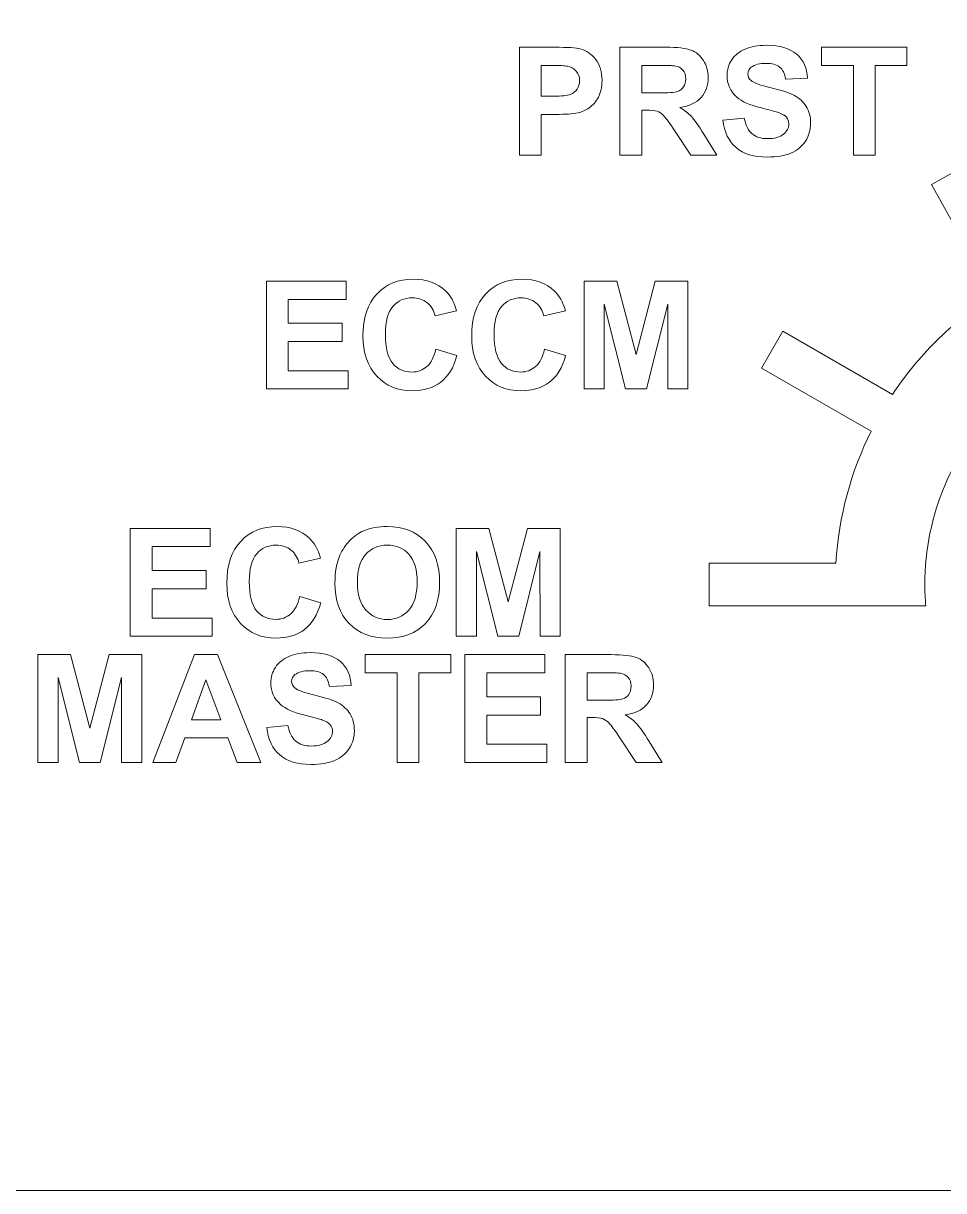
# Model space of a CAD drawing. Header units: millimetres. Extents: x -247 to 664, y -96 to 204.
# Drawn here: x 4.5 to 26.06, y 15.45 to 42.79 of the extents above; entities that cross this region are included whole.
import ezdxf

# ---------------------------------------------------------------- set-up
doc = ezdxf.new("R2010")
doc.units = ezdxf.units.MM
doc.header["$MEASUREMENT"] = 0
doc.layers.add('Layer 2', color=7, linetype='Continuous')

msp = doc.modelspace()

# ---------------------------------------------------------------- linework, layer by layer
at = {"layer": 'Layer 2', "lineweight": 9}
msp.add_open_spline([(-65.1901, 137.6715), (-65.1901, 137.6715), (56.3349, 137.6715), (56.3349, 137.6715), (56.3349, 137.6715), (56.733, 137.6713), (57.1146, 137.5129), (57.3959, 137.2313), (57.3959, 137.2313), (57.6773, 136.9496), (57.8351, 136.5696), (57.8349, 136.1715), (57.8349, 136.1715), (57.8349, 136.1715), (57.8349, 122.634), (57.8349, 122.634), (57.8349, 122.634), (57.8349, 119.884), (60.0849, 117.634), (62.8349, 117.634), (62.8349, 117.634), (62.8349, 117.634), (65.7974, 117.634), (65.7974, 117.634), (65.7974, 117.634), (66.8974, 117.634), (67.7974, 116.734), (67.7974, 115.634), (67.7974, 115.634), (67.7974, 115.634), (67.7974, 97.6355), (67.7974, 97.6355), (67.7974, 97.6355), (67.7974, 97.635), (67.7974, 97.6345), (67.7974, 97.634), (67.7974, 97.634), (67.7974, 97.634), (67.7974, 55.484), (67.7974, 55.484), (67.7974, 55.484), (67.7974, 55.484), (67.7974, 40.4855), (67.7974, 40.4855), (67.7974, 40.4855), (67.7974, 40.485), (67.7974, 40.4845), (67.7974, 40.484), (67.7974, 40.484), (67.7974, 40.484), (67.7974, 37.484), (67.7974, 37.484), (67.7974, 37.484), (67.7974, 36.384), (66.8974, 35.484), (65.7974, 35.484), (65.7974, 35.484), (65.7974, 35.484), (62.8349, 35.484), (62.8349, 35.484), (62.8349, 35.484), (60.0849, 35.484), (57.8349, 33.234), (57.8349, 30.484), (57.8349, 30.484), (57.8349, 30.484), (57.8349, 16.9465), (57.8349, 16.9465), (57.8349, 16.9465), (57.8346, 16.5485), (57.6763, 16.1668), (57.3946, 15.8855), (57.3946, 15.8855), (57.1129, 15.6042), (56.733, 15.4463), (56.3349, 15.4465), (56.3349, 15.4465), (56.3349, 15.4465), (-65.1901, 15.4465), (-65.1901, 15.4465), (-65.1901, 15.4465), (-65.5882, 15.4468), (-65.9699, 15.6052), (-66.2512, 15.8868), (-66.2512, 15.8868), (-66.5325, 16.1685), (-66.6904, 16.5485), (-66.6901, 16.9465), (-66.6901, 16.9465), (-66.6901, 16.9465), (-66.6901, 30.484), (-66.6901, 30.484), (-66.6901, 30.484), (-66.6901, 33.234), (-68.9401, 35.484), (-71.6901, 35.484), (-71.6901, 35.484), (-71.6901, 35.484), (-74.6526, 35.484), (-74.6526, 35.484), (-74.6526, 35.484), (-75.7526, 35.484), (-76.6526, 36.384), (-76.6526, 37.484), (-76.6526, 37.484), (-76.6526, 37.484), (-76.6526, 55.4817), (-76.6526, 55.4817), (-76.6526, 55.4817), (-76.6526, 55.4825), (-76.6526, 55.4832), (-76.6526, 55.484), (-76.6526, 55.484), (-76.6526, 55.484), (-76.6526, 97.634), (-76.6526, 97.634), (-76.6526, 97.634), (-76.6526, 97.634), (-76.6526, 115.634), (-76.6526, 115.634), (-76.6526, 115.634), (-76.6526, 116.734), (-75.7526, 117.634), (-74.6526, 117.634), (-74.6526, 117.634), (-74.6526, 117.634), (-71.6901, 117.634), (-71.6901, 117.634), (-71.6901, 117.634), (-68.9401, 117.634), (-66.6901, 119.884), (-66.6901, 122.634), (-66.6901, 122.634), (-66.6901, 122.634), (-66.6901, 136.1715), (-66.6901, 136.1715), (-66.6901, 136.1715), (-66.6899, 136.5696), (-66.5315, 136.9513), (-66.2498, 137.2326), (-66.2498, 137.2326), (-65.9682, 137.5139), (-65.5882, 137.6718), (-65.1901, 137.6715)], degree=3, knots=[0, 0, 0, 0, 0.027027, 0.027027, 0.027027, 0.027027, 0.0540541, 0.0540541, 0.0540541, 0.0540541, 0.0810811, 0.0810811, 0.0810811, 0.0810811, 0.1081081, 0.1081081, 0.1081081, 0.1081081, 0.1351351, 0.1351351, 0.1351351, 0.1351351, 0.1621622, 0.1621622, 0.1621622, 0.1621622, 0.1891892, 0.1891892, 0.1891892, 0.1891892, 0.2162162, 0.2162162, 0.2162162, 0.2162162, 0.2432432, 0.2432432, 0.2432432, 0.2432432, 0.2702703, 0.2702703, 0.2702703, 0.2702703, 0.2972973, 0.2972973, 0.2972973, 0.2972973, 0.3243243, 0.3243243, 0.3243243, 0.3243243, 0.3513514, 0.3513514, 0.3513514, 0.3513514, 0.3783784, 0.3783784, 0.3783784, 0.3783784, 0.4054054, 0.4054054, 0.4054054, 0.4054054, 0.4324324, 0.4324324, 0.4324324, 0.4324324, 0.4594595, 0.4594595, 0.4594595, 0.4594595, 0.4864865, 0.4864865, 0.4864865, 0.4864865, 0.5135135, 0.5135135, 0.5135135, 0.5135135, 0.5405405, 0.5405405, 0.5405405, 0.5405405, 0.5675676, 0.5675676, 0.5675676, 0.5675676, 0.5945946, 0.5945946, 0.5945946, 0.5945946, 0.6216216, 0.6216216, 0.6216216, 0.6216216, 0.6486486, 0.6486486, 0.6486486, 0.6486486, 0.6756757, 0.6756757, 0.6756757, 0.6756757, 0.7027027, 0.7027027, 0.7027027, 0.7027027, 0.7297297, 0.7297297, 0.7297297, 0.7297297, 0.7567568, 0.7567568, 0.7567568, 0.7567568, 0.7837838, 0.7837838, 0.7837838, 0.7837838, 0.8108108, 0.8108108, 0.8108108, 0.8108108, 0.8378378, 0.8378378, 0.8378378, 0.8378378, 0.8648649, 0.8648649, 0.8648649, 0.8648649, 0.8918919, 0.8918919, 0.8918919, 0.8918919, 0.9189189, 0.9189189, 0.9189189, 0.9189189, 0.9459459, 0.9459459, 0.9459459, 0.9459459, 1, 1, 1, 1], dxfattribs=at)
at = {"layer": 'Layer 2', "color": 240, "lineweight": 9}
for points, knots in [([(16.1267, 39.705), (16.1267, 39.705), (16.1267, 42.2308), (16.1267, 42.2308), (16.1267, 42.2308), (16.1267, 42.2308), (16.9446, 42.2308), (16.9446, 42.2308), (16.9446, 42.2308), (17.2544, 42.2308), (17.4561, 42.2185), (17.5501, 42.1932), (17.5501, 42.1932), (17.6948, 42.155), (17.8159, 42.0727), (17.9135, 41.9457), (17.9135, 41.9457), (18.0111, 41.8187), (18.0599, 41.6546), (18.0599, 41.4536), (18.0599, 41.4536), (18.0599, 41.2983), (18.0317, 41.1684), (17.9758, 41.0626), (17.9758, 41.0626), (17.9194, 40.9567), (17.8482, 40.8738), (17.7618, 40.8133), (17.7618, 40.8133), (17.6754, 40.7533), (17.5872, 40.7133), (17.4978, 40.6939), (17.4978, 40.6939), (17.3761, 40.6698), (17.2003, 40.6575), (16.9698, 40.6575), (16.9698, 40.6575), (16.9698, 40.6575), (16.6382, 40.6575), (16.6382, 40.6575), (16.6382, 40.6575), (16.6382, 40.6575), (16.6382, 39.705), (16.6382, 39.705), (16.6382, 39.705), (16.6382, 39.705), (16.1267, 39.705), (16.1267, 39.705)], [0, 0, 0, 0, 0.0769231, 0.0769231, 0.0769231, 0.0769231, 0.1538462, 0.1538462, 0.1538462, 0.1538462, 0.2307692, 0.2307692, 0.2307692, 0.2307692, 0.3076923, 0.3076923, 0.3076923, 0.3076923, 0.3846154, 0.3846154, 0.3846154, 0.3846154, 0.4615385, 0.4615385, 0.4615385, 0.4615385, 0.5384615, 0.5384615, 0.5384615, 0.5384615, 0.6153846, 0.6153846, 0.6153846, 0.6153846, 0.6923077, 0.6923077, 0.6923077, 0.6923077, 0.7692308, 0.7692308, 0.7692308, 0.7692308, 0.8461538, 0.8461538, 0.8461538, 0.8461538, 1, 1, 1, 1]), ([(18.4797, 39.705), (18.4797, 39.705), (18.4797, 42.2308), (18.4797, 42.2308), (18.4797, 42.2308), (18.4797, 42.2308), (19.5539, 42.2308), (19.5539, 42.2308), (19.5539, 42.2308), (19.8238, 42.2308), (20.0202, 42.2079), (20.1424, 42.1626), (20.1424, 42.1626), (20.2653, 42.1174), (20.3629, 42.0368), (20.4364, 41.921), (20.4364, 41.921), (20.5099, 41.8046), (20.547, 41.6723), (20.547, 41.5229), (20.547, 41.5229), (20.547, 41.333), (20.4917, 41.1766), (20.3806, 41.0532), (20.3806, 41.0532), (20.2694, 40.9297), (20.1036, 40.8521), (19.8826, 40.8198), (19.8826, 40.8198), (19.9925, 40.7557), (20.0831, 40.6851), (20.1542, 40.6081), (20.1542, 40.6081), (20.2259, 40.5311), (20.3224, 40.3941), (20.4435, 40.1977), (20.4435, 40.1977), (20.4435, 40.1977), (20.7516, 39.705), (20.7516, 39.705), (20.7516, 39.705), (20.7516, 39.705), (20.1419, 39.705), (20.1419, 39.705), (20.1419, 39.705), (20.1419, 39.705), (19.7762, 40.2565), (19.7762, 40.2565), (19.7762, 40.2565), (19.645, 40.4523), (19.5551, 40.5758), (19.5063, 40.6269), (19.5063, 40.6269), (19.4581, 40.6775), (19.4069, 40.7127), (19.3528, 40.7316), (19.3528, 40.7316), (19.2981, 40.7504), (19.2123, 40.7598), (19.0947, 40.7598), (19.0947, 40.7598), (19.0947, 40.7598), (18.9912, 40.7598), (18.9912, 40.7598), (18.9912, 40.7598), (18.9912, 40.7598), (18.9912, 39.705), (18.9912, 39.705), (18.9912, 39.705), (18.9912, 39.705), (18.4797, 39.705), (18.4797, 39.705)], [0, 0, 0, 0, 0.0526316, 0.0526316, 0.0526316, 0.0526316, 0.1052632, 0.1052632, 0.1052632, 0.1052632, 0.1578947, 0.1578947, 0.1578947, 0.1578947, 0.2105263, 0.2105263, 0.2105263, 0.2105263, 0.2631579, 0.2631579, 0.2631579, 0.2631579, 0.3157895, 0.3157895, 0.3157895, 0.3157895, 0.3684211, 0.3684211, 0.3684211, 0.3684211, 0.4210526, 0.4210526, 0.4210526, 0.4210526, 0.4736842, 0.4736842, 0.4736842, 0.4736842, 0.5263158, 0.5263158, 0.5263158, 0.5263158, 0.5789474, 0.5789474, 0.5789474, 0.5789474, 0.6315789, 0.6315789, 0.6315789, 0.6315789, 0.6842105, 0.6842105, 0.6842105, 0.6842105, 0.7368421, 0.7368421, 0.7368421, 0.7368421, 0.7894737, 0.7894737, 0.7894737, 0.7894737, 0.8421053, 0.8421053, 0.8421053, 0.8421053, 0.8947368, 0.8947368, 0.8947368, 0.8947368, 1, 1, 1, 1]), ([(20.8933, 40.5234), (20.8933, 40.5234), (21.3907, 40.5728), (21.3907, 40.5728), (21.3907, 40.5728), (21.4207, 40.4064), (21.4806, 40.2847), (21.5718, 40.2065), (21.5718, 40.2065), (21.6629, 40.1283), (21.7858, 40.0895), (21.9404, 40.0895), (21.9404, 40.0895), (22.1039, 40.0895), (22.2273, 40.1242), (22.3102, 40.1936), (22.3102, 40.1936), (22.3931, 40.263), (22.4349, 40.3441), (22.4349, 40.437), (22.4349, 40.437), (22.4349, 40.497), (22.4172, 40.5475), (22.3825, 40.5899), (22.3825, 40.5899), (22.3479, 40.6316), (22.2867, 40.6681), (22.1997, 40.6986), (22.1997, 40.6986), (22.1403, 40.7198), (22.0051, 40.7563), (21.7934, 40.8092), (21.7934, 40.8092), (21.5212, 40.8774), (21.3301, 40.9609), (21.2202, 41.0602), (21.2202, 41.0602), (21.0655, 41.1996), (20.9885, 41.3695), (20.9885, 41.57), (20.9885, 41.57), (20.9885, 41.6987), (21.025, 41.8199), (21.0973, 41.9322), (21.0973, 41.9322), (21.1702, 42.0445), (21.2748, 42.1297), (21.4118, 42.1885), (21.4118, 42.1885), (21.5488, 42.2473), (21.7135, 42.2767), (21.9075, 42.2767), (21.9075, 42.2767), (22.2232, 42.2767), (22.4613, 42.2067), (22.6207, 42.0662), (22.6207, 42.0662), (22.7806, 41.9257), (22.8641, 41.7387), (22.8723, 41.5041), (22.8723, 41.5041), (22.8723, 41.5041), (22.3608, 41.4865), (22.3608, 41.4865), (22.3608, 41.4865), (22.339, 41.617), (22.2926, 41.7105), (22.2214, 41.7675), (22.2214, 41.7675), (22.1503, 41.8246), (22.0433, 41.8534), (21.901, 41.8534), (21.901, 41.8534), (21.754, 41.8534), (21.6388, 41.8228), (21.5559, 41.7616), (21.5559, 41.7616), (21.5024, 41.7223), (21.4753, 41.6699), (21.4753, 41.6041), (21.4753, 41.6041), (21.4753, 41.5441), (21.5006, 41.493), (21.5512, 41.4506), (21.5512, 41.4506), (21.6153, 41.3959), (21.7711, 41.3395), (22.0186, 41.2807), (22.0186, 41.2807), (22.2661, 41.2225), (22.449, 41.1614), (22.5672, 41.099), (22.5672, 41.099), (22.6859, 41.0361), (22.7788, 40.9509), (22.8459, 40.8421), (22.8459, 40.8421), (22.9129, 40.7333), (22.9464, 40.5993), (22.9464, 40.4399), (22.9464, 40.4399), (22.9464, 40.2953), (22.9064, 40.1595), (22.8259, 40.0331), (22.8259, 40.0331), (22.7453, 39.9067), (22.6318, 39.8126), (22.4849, 39.7514), (22.4849, 39.7514), (22.3379, 39.6897), (22.1544, 39.6591), (21.9351, 39.6591), (21.9351, 39.6591), (21.6159, 39.6591), (21.3707, 39.7326), (21.1996, 39.8802), (21.1996, 39.8802), (21.0285, 40.0272), (20.9268, 40.2418), (20.8933, 40.5234)], [0, 0, 0, 0, 0.0322581, 0.0322581, 0.0322581, 0.0322581, 0.0645161, 0.0645161, 0.0645161, 0.0645161, 0.0967742, 0.0967742, 0.0967742, 0.0967742, 0.1290323, 0.1290323, 0.1290323, 0.1290323, 0.1612903, 0.1612903, 0.1612903, 0.1612903, 0.1935484, 0.1935484, 0.1935484, 0.1935484, 0.2258065, 0.2258065, 0.2258065, 0.2258065, 0.2580645, 0.2580645, 0.2580645, 0.2580645, 0.2903226, 0.2903226, 0.2903226, 0.2903226, 0.3225806, 0.3225806, 0.3225806, 0.3225806, 0.3548387, 0.3548387, 0.3548387, 0.3548387, 0.3870968, 0.3870968, 0.3870968, 0.3870968, 0.4193548, 0.4193548, 0.4193548, 0.4193548, 0.4516129, 0.4516129, 0.4516129, 0.4516129, 0.483871, 0.483871, 0.483871, 0.483871, 0.516129, 0.516129, 0.516129, 0.516129, 0.5483871, 0.5483871, 0.5483871, 0.5483871, 0.5806452, 0.5806452, 0.5806452, 0.5806452, 0.6129032, 0.6129032, 0.6129032, 0.6129032, 0.6451613, 0.6451613, 0.6451613, 0.6451613, 0.6774194, 0.6774194, 0.6774194, 0.6774194, 0.7096774, 0.7096774, 0.7096774, 0.7096774, 0.7419355, 0.7419355, 0.7419355, 0.7419355, 0.7741935, 0.7741935, 0.7741935, 0.7741935, 0.8064516, 0.8064516, 0.8064516, 0.8064516, 0.8387097, 0.8387097, 0.8387097, 0.8387097, 0.8709677, 0.8709677, 0.8709677, 0.8709677, 0.9032258, 0.9032258, 0.9032258, 0.9032258, 0.9354839, 0.9354839, 0.9354839, 0.9354839, 1, 1, 1, 1]), ([(23.9483, 39.705), (23.9483, 39.705), (23.9483, 41.804), (23.9483, 41.804), (23.9483, 41.804), (23.9483, 41.804), (23.2004, 41.804), (23.2004, 41.804), (23.2004, 41.804), (23.2004, 41.804), (23.2004, 42.2308), (23.2004, 42.2308), (23.2004, 42.2308), (23.2004, 42.2308), (25.2041, 42.2308), (25.2041, 42.2308), (25.2041, 42.2308), (25.2041, 42.2308), (25.2041, 41.804), (25.2041, 41.804), (25.2041, 41.804), (25.2041, 41.804), (24.4598, 41.804), (24.4598, 41.804), (24.4598, 41.804), (24.4598, 41.804), (24.4598, 39.705), (24.4598, 39.705), (24.4598, 39.705), (24.4598, 39.705), (23.9483, 39.705), (23.9483, 39.705)], [0, 0, 0, 0, 0.1111111, 0.1111111, 0.1111111, 0.1111111, 0.2222222, 0.2222222, 0.2222222, 0.2222222, 0.3333333, 0.3333333, 0.3333333, 0.3333333, 0.4444444, 0.4444444, 0.4444444, 0.4444444, 0.5555556, 0.5555556, 0.5555556, 0.5555556, 0.6666667, 0.6666667, 0.6666667, 0.6666667, 0.7777778, 0.7777778, 0.7777778, 0.7777778, 1, 1, 1, 1]), ([(16.6382, 41.804), (16.6382, 41.804), (16.6382, 41.0843), (16.6382, 41.0843), (16.6382, 41.0843), (16.6382, 41.0843), (16.9163, 41.0843), (16.9163, 41.0843), (16.9163, 41.0843), (17.1168, 41.0843), (17.2503, 41.0979), (17.3179, 41.1243), (17.3179, 41.1243), (17.3855, 41.1508), (17.4384, 41.1919), (17.4767, 41.249), (17.4767, 41.249), (17.5149, 41.3054), (17.5343, 41.3707), (17.5343, 41.4459), (17.5343, 41.4459), (17.5343, 41.5382), (17.5072, 41.6141), (17.4537, 41.674), (17.4537, 41.674), (17.3996, 41.734), (17.332, 41.7716), (17.2491, 41.7869), (17.2491, 41.7869), (17.1886, 41.7981), (17.0669, 41.804), (16.8834, 41.804), (16.8834, 41.804), (16.8834, 41.804), (16.6382, 41.804), (16.6382, 41.804)], [0, 0, 0, 0, 0.1, 0.1, 0.1, 0.1, 0.2, 0.2, 0.2, 0.2, 0.3, 0.3, 0.3, 0.3, 0.4, 0.4, 0.4, 0.4, 0.5, 0.5, 0.5, 0.5, 0.6, 0.6, 0.6, 0.6, 0.7, 0.7, 0.7, 0.7, 0.8, 0.8, 0.8, 0.8, 1, 1, 1, 1]), ([(18.9912, 41.1619), (18.9912, 41.1619), (19.3687, 41.1619), (19.3687, 41.1619), (19.3687, 41.1619), (19.6133, 41.1619), (19.7656, 41.1725), (19.8267, 41.1931), (19.8267, 41.1931), (19.8873, 41.2137), (19.9355, 41.2495), (19.9696, 41.3001), (19.9696, 41.3001), (20.0043, 41.3507), (20.0213, 41.4142), (20.0213, 41.49), (20.0213, 41.49), (20.0213, 41.5753), (19.9984, 41.6435), (19.9531, 41.6964), (19.9531, 41.6964), (19.9079, 41.7487), (19.8438, 41.7816), (19.7615, 41.7952), (19.7615, 41.7952), (19.7197, 41.801), (19.5957, 41.804), (19.3893, 41.804), (19.3893, 41.804), (19.3893, 41.804), (18.9912, 41.804), (18.9912, 41.804), (18.9912, 41.804), (18.9912, 41.804), (18.9912, 41.1619), (18.9912, 41.1619)], [0, 0, 0, 0, 0.1, 0.1, 0.1, 0.1, 0.2, 0.2, 0.2, 0.2, 0.3, 0.3, 0.3, 0.3, 0.4, 0.4, 0.4, 0.4, 0.5, 0.5, 0.5, 0.5, 0.6, 0.6, 0.6, 0.6, 0.7, 0.7, 0.7, 0.7, 0.8, 0.8, 0.8, 0.8, 1, 1, 1, 1]), ([(10.1979, 34.2265), (10.1979, 34.2265), (10.1979, 36.7524), (10.1979, 36.7524), (10.1979, 36.7524), (10.1979, 36.7524), (12.0677, 36.7524), (12.0677, 36.7524), (12.0677, 36.7524), (12.0677, 36.7524), (12.0677, 36.3255), (12.0677, 36.3255), (12.0677, 36.3255), (12.0677, 36.3255), (10.7095, 36.3255), (10.7095, 36.3255), (10.7095, 36.3255), (10.7095, 36.3255), (10.7095, 35.7646), (10.7095, 35.7646), (10.7095, 35.7646), (10.7095, 35.7646), (11.9724, 35.7646), (11.9724, 35.7646), (11.9724, 35.7646), (11.9724, 35.7646), (11.9724, 35.3378), (11.9724, 35.3378), (11.9724, 35.3378), (11.9724, 35.3378), (10.7095, 35.3378), (10.7095, 35.3378), (10.7095, 35.3378), (10.7095, 35.3378), (10.7095, 34.6534), (10.7095, 34.6534), (10.7095, 34.6534), (10.7095, 34.6534), (12.1171, 34.6534), (12.1171, 34.6534), (12.1171, 34.6534), (12.1171, 34.6534), (12.1171, 34.2265), (12.1171, 34.2265), (12.1171, 34.2265), (12.1171, 34.2265), (10.1979, 34.2265), (10.1979, 34.2265)], [0, 0, 0, 0, 0.0769231, 0.0769231, 0.0769231, 0.0769231, 0.1538462, 0.1538462, 0.1538462, 0.1538462, 0.2307692, 0.2307692, 0.2307692, 0.2307692, 0.3076923, 0.3076923, 0.3076923, 0.3076923, 0.3846154, 0.3846154, 0.3846154, 0.3846154, 0.4615385, 0.4615385, 0.4615385, 0.4615385, 0.5384615, 0.5384615, 0.5384615, 0.5384615, 0.6153846, 0.6153846, 0.6153846, 0.6153846, 0.6923077, 0.6923077, 0.6923077, 0.6923077, 0.7692308, 0.7692308, 0.7692308, 0.7692308, 0.8461538, 0.8461538, 0.8461538, 0.8461538, 1, 1, 1, 1]), ([(14.1667, 35.1578), (14.1667, 35.1578), (14.6606, 35.0061), (14.6606, 35.0061), (14.6606, 35.0061), (14.5847, 34.728), (14.4583, 34.5217), (14.2819, 34.3864), (14.2819, 34.3864), (14.1055, 34.2518), (13.8821, 34.1842), (13.611, 34.1842), (13.611, 34.1842), (13.2753, 34.1842), (12.9995, 34.2988), (12.7832, 34.5281), (12.7832, 34.5281), (12.5674, 34.7574), (12.4592, 35.0708), (12.4592, 35.4689), (12.4592, 35.4689), (12.4592, 35.8893), (12.568, 36.2162), (12.7849, 36.449), (12.7849, 36.449), (13.0019, 36.6818), (13.2877, 36.7983), (13.6416, 36.7983), (13.6416, 36.7983), (13.9509, 36.7983), (14.2019, 36.7065), (14.3948, 36.5237), (14.3948, 36.5237), (14.51, 36.4155), (14.5959, 36.2603), (14.6535, 36.0574), (14.6535, 36.0574), (14.6535, 36.0574), (14.149, 35.9375), (14.149, 35.9375), (14.149, 35.9375), (14.119, 36.068), (14.0567, 36.1715), (13.962, 36.2473), (13.962, 36.2473), (13.8668, 36.3232), (13.7516, 36.3608), (13.6163, 36.3608), (13.6163, 36.3608), (13.4288, 36.3608), (13.2765, 36.2938), (13.1601, 36.1591), (13.1601, 36.1591), (13.0431, 36.0251), (12.9848, 35.8075), (12.9848, 35.5065), (12.9848, 35.5065), (12.9848, 35.1878), (13.0425, 34.9603), (13.1571, 34.8251), (13.1571, 34.8251), (13.2724, 34.6892), (13.4217, 34.6216), (13.6057, 34.6216), (13.6057, 34.6216), (13.7416, 34.6216), (13.8586, 34.6645), (13.9562, 34.751), (13.9562, 34.751), (14.0538, 34.8374), (14.1243, 34.9726), (14.1667, 35.1578)], [0, 0, 0, 0, 0.0526316, 0.0526316, 0.0526316, 0.0526316, 0.1052632, 0.1052632, 0.1052632, 0.1052632, 0.1578947, 0.1578947, 0.1578947, 0.1578947, 0.2105263, 0.2105263, 0.2105263, 0.2105263, 0.2631579, 0.2631579, 0.2631579, 0.2631579, 0.3157895, 0.3157895, 0.3157895, 0.3157895, 0.3684211, 0.3684211, 0.3684211, 0.3684211, 0.4210526, 0.4210526, 0.4210526, 0.4210526, 0.4736842, 0.4736842, 0.4736842, 0.4736842, 0.5263158, 0.5263158, 0.5263158, 0.5263158, 0.5789474, 0.5789474, 0.5789474, 0.5789474, 0.6315789, 0.6315789, 0.6315789, 0.6315789, 0.6842105, 0.6842105, 0.6842105, 0.6842105, 0.7368421, 0.7368421, 0.7368421, 0.7368421, 0.7894737, 0.7894737, 0.7894737, 0.7894737, 0.8421053, 0.8421053, 0.8421053, 0.8421053, 0.8947368, 0.8947368, 0.8947368, 0.8947368, 1, 1, 1, 1]), ([(16.7144, 35.1578), (16.7144, 35.1578), (17.2083, 35.0061), (17.2083, 35.0061), (17.2083, 35.0061), (17.1324, 34.728), (17.006, 34.5217), (16.8296, 34.3864), (16.8296, 34.3864), (16.6532, 34.2518), (16.4298, 34.1842), (16.1587, 34.1842), (16.1587, 34.1842), (15.823, 34.1842), (15.5472, 34.2988), (15.3309, 34.5281), (15.3309, 34.5281), (15.1151, 34.7574), (15.0069, 35.0708), (15.0069, 35.4689), (15.0069, 35.4689), (15.0069, 35.8893), (15.1157, 36.2162), (15.3326, 36.449), (15.3326, 36.449), (15.5496, 36.6818), (15.8354, 36.7983), (16.1893, 36.7983), (16.1893, 36.7983), (16.4986, 36.7983), (16.7496, 36.7065), (16.9425, 36.5237), (16.9425, 36.5237), (17.0577, 36.4155), (17.1436, 36.2603), (17.2012, 36.0574), (17.2012, 36.0574), (17.2012, 36.0574), (16.6967, 35.9375), (16.6967, 35.9375), (16.6967, 35.9375), (16.6667, 36.068), (16.6044, 36.1715), (16.5097, 36.2473), (16.5097, 36.2473), (16.4145, 36.3232), (16.2993, 36.3608), (16.164, 36.3608), (16.164, 36.3608), (15.9765, 36.3608), (15.8242, 36.2938), (15.7078, 36.1591), (15.7078, 36.1591), (15.5908, 36.0251), (15.5325, 35.8075), (15.5325, 35.5065), (15.5325, 35.5065), (15.5325, 35.1878), (15.5902, 34.9603), (15.7048, 34.8251), (15.7048, 34.8251), (15.8201, 34.6892), (15.9694, 34.6216), (16.1534, 34.6216), (16.1534, 34.6216), (16.2893, 34.6216), (16.4063, 34.6645), (16.5039, 34.751), (16.5039, 34.751), (16.6015, 34.8374), (16.672, 34.9726), (16.7144, 35.1578)], [0, 0, 0, 0, 0.0526316, 0.0526316, 0.0526316, 0.0526316, 0.1052632, 0.1052632, 0.1052632, 0.1052632, 0.1578947, 0.1578947, 0.1578947, 0.1578947, 0.2105263, 0.2105263, 0.2105263, 0.2105263, 0.2631579, 0.2631579, 0.2631579, 0.2631579, 0.3157895, 0.3157895, 0.3157895, 0.3157895, 0.3684211, 0.3684211, 0.3684211, 0.3684211, 0.4210526, 0.4210526, 0.4210526, 0.4210526, 0.4736842, 0.4736842, 0.4736842, 0.4736842, 0.5263158, 0.5263158, 0.5263158, 0.5263158, 0.5789474, 0.5789474, 0.5789474, 0.5789474, 0.6315789, 0.6315789, 0.6315789, 0.6315789, 0.6842105, 0.6842105, 0.6842105, 0.6842105, 0.7368421, 0.7368421, 0.7368421, 0.7368421, 0.7894737, 0.7894737, 0.7894737, 0.7894737, 0.8421053, 0.8421053, 0.8421053, 0.8421053, 0.8947368, 0.8947368, 0.8947368, 0.8947368, 1, 1, 1, 1]), ([(17.6393, 34.2265), (17.6393, 34.2265), (17.6393, 36.7524), (17.6393, 36.7524), (17.6393, 36.7524), (17.6393, 36.7524), (18.4054, 36.7524), (18.4054, 36.7524), (18.4054, 36.7524), (18.4054, 36.7524), (18.8581, 35.0297), (18.8581, 35.0297), (18.8581, 35.0297), (18.8581, 35.0297), (19.3056, 36.7524), (19.3056, 36.7524), (19.3056, 36.7524), (19.3056, 36.7524), (20.0735, 36.7524), (20.0735, 36.7524), (20.0735, 36.7524), (20.0735, 36.7524), (20.0735, 34.2265), (20.0735, 34.2265), (20.0735, 34.2265), (20.0735, 34.2265), (19.6007, 34.2265), (19.6007, 34.2265), (19.6007, 34.2265), (19.6007, 34.2265), (19.599, 36.215), (19.599, 36.215), (19.599, 36.215), (19.599, 36.215), (19.101, 34.2265), (19.101, 34.2265), (19.101, 34.2265), (19.101, 34.2265), (18.6094, 34.2265), (18.6094, 34.2265), (18.6094, 34.2265), (18.6094, 34.2265), (18.1138, 36.215), (18.1138, 36.215), (18.1138, 36.215), (18.1138, 36.215), (18.112, 34.2265), (18.112, 34.2265), (18.112, 34.2265), (18.112, 34.2265), (17.6393, 34.2265), (17.6393, 34.2265)], [0, 0, 0, 0, 0.0714286, 0.0714286, 0.0714286, 0.0714286, 0.1428571, 0.1428571, 0.1428571, 0.1428571, 0.2142857, 0.2142857, 0.2142857, 0.2142857, 0.2857143, 0.2857143, 0.2857143, 0.2857143, 0.3571429, 0.3571429, 0.3571429, 0.3571429, 0.4285714, 0.4285714, 0.4285714, 0.4285714, 0.5, 0.5, 0.5, 0.5, 0.5714286, 0.5714286, 0.5714286, 0.5714286, 0.6428571, 0.6428571, 0.6428571, 0.6428571, 0.7142857, 0.7142857, 0.7142857, 0.7142857, 0.7857143, 0.7857143, 0.7857143, 0.7857143, 0.8571429, 0.8571429, 0.8571429, 0.8571429, 1, 1, 1, 1]), ([(7.0085, 28.4328), (7.0085, 28.4328), (7.0085, 30.9586), (7.0085, 30.9586), (7.0085, 30.9586), (7.0085, 30.9586), (8.8782, 30.9586), (8.8782, 30.9586), (8.8782, 30.9586), (8.8782, 30.9586), (8.8782, 30.5318), (8.8782, 30.5318), (8.8782, 30.5318), (8.8782, 30.5318), (7.52, 30.5318), (7.52, 30.5318), (7.52, 30.5318), (7.52, 30.5318), (7.52, 29.9709), (7.52, 29.9709), (7.52, 29.9709), (7.52, 29.9709), (8.783, 29.9709), (8.783, 29.9709), (8.783, 29.9709), (8.783, 29.9709), (8.783, 29.544), (8.783, 29.544), (8.783, 29.544), (8.783, 29.544), (7.52, 29.544), (7.52, 29.544), (7.52, 29.544), (7.52, 29.544), (7.52, 28.8597), (7.52, 28.8597), (7.52, 28.8597), (7.52, 28.8597), (8.9276, 28.8597), (8.9276, 28.8597), (8.9276, 28.8597), (8.9276, 28.8597), (8.9276, 28.4328), (8.9276, 28.4328), (8.9276, 28.4328), (8.9276, 28.4328), (7.0085, 28.4328), (7.0085, 28.4328)], [0, 0, 0, 0, 0.0769231, 0.0769231, 0.0769231, 0.0769231, 0.1538462, 0.1538462, 0.1538462, 0.1538462, 0.2307692, 0.2307692, 0.2307692, 0.2307692, 0.3076923, 0.3076923, 0.3076923, 0.3076923, 0.3846154, 0.3846154, 0.3846154, 0.3846154, 0.4615385, 0.4615385, 0.4615385, 0.4615385, 0.5384615, 0.5384615, 0.5384615, 0.5384615, 0.6153846, 0.6153846, 0.6153846, 0.6153846, 0.6923077, 0.6923077, 0.6923077, 0.6923077, 0.7692308, 0.7692308, 0.7692308, 0.7692308, 0.8461538, 0.8461538, 0.8461538, 0.8461538, 1, 1, 1, 1]), ([(10.9772, 29.3641), (10.9772, 29.3641), (11.4711, 29.2124), (11.4711, 29.2124), (11.4711, 29.2124), (11.3952, 28.9343), (11.2688, 28.728), (11.0924, 28.5927), (11.0924, 28.5927), (10.9161, 28.4581), (10.6926, 28.3905), (10.4216, 28.3905), (10.4216, 28.3905), (10.0859, 28.3905), (9.8101, 28.5051), (9.5938, 28.7344), (9.5938, 28.7344), (9.378, 28.9637), (9.2698, 29.2771), (9.2698, 29.6751), (9.2698, 29.6751), (9.2698, 30.0955), (9.3786, 30.4224), (9.5955, 30.6553), (9.5955, 30.6553), (9.8125, 30.8881), (10.0982, 31.0045), (10.4522, 31.0045), (10.4522, 31.0045), (10.7614, 31.0045), (11.0125, 30.9128), (11.2053, 30.7299), (11.2053, 30.7299), (11.3206, 30.6217), (11.4064, 30.4665), (11.464, 30.2637), (11.464, 30.2637), (11.464, 30.2637), (10.9596, 30.1437), (10.9596, 30.1437), (10.9596, 30.1437), (10.9296, 30.2743), (10.8673, 30.3777), (10.7726, 30.4536), (10.7726, 30.4536), (10.6774, 30.5294), (10.5621, 30.5671), (10.4269, 30.5671), (10.4269, 30.5671), (10.2393, 30.5671), (10.0871, 30.5), (9.9706, 30.3654), (9.9706, 30.3654), (9.8536, 30.2313), (9.7954, 30.0138), (9.7954, 29.7128), (9.7954, 29.7128), (9.7954, 29.3941), (9.853, 29.1666), (9.9677, 29.0313), (9.9677, 29.0313), (10.0829, 28.8955), (10.2323, 28.8279), (10.4163, 28.8279), (10.4163, 28.8279), (10.5521, 28.8279), (10.6691, 28.8708), (10.7667, 28.9573), (10.7667, 28.9573), (10.8643, 29.0437), (10.9349, 29.1789), (10.9772, 29.3641)], [0, 0, 0, 0, 0.0526316, 0.0526316, 0.0526316, 0.0526316, 0.1052632, 0.1052632, 0.1052632, 0.1052632, 0.1578947, 0.1578947, 0.1578947, 0.1578947, 0.2105263, 0.2105263, 0.2105263, 0.2105263, 0.2631579, 0.2631579, 0.2631579, 0.2631579, 0.3157895, 0.3157895, 0.3157895, 0.3157895, 0.3684211, 0.3684211, 0.3684211, 0.3684211, 0.4210526, 0.4210526, 0.4210526, 0.4210526, 0.4736842, 0.4736842, 0.4736842, 0.4736842, 0.5263158, 0.5263158, 0.5263158, 0.5263158, 0.5789474, 0.5789474, 0.5789474, 0.5789474, 0.6315789, 0.6315789, 0.6315789, 0.6315789, 0.6842105, 0.6842105, 0.6842105, 0.6842105, 0.7368421, 0.7368421, 0.7368421, 0.7368421, 0.7894737, 0.7894737, 0.7894737, 0.7894737, 0.8421053, 0.8421053, 0.8421053, 0.8421053, 0.8947368, 0.8947368, 0.8947368, 0.8947368, 1, 1, 1, 1]), ([(11.8033, 29.6804), (11.8033, 29.938), (11.8421, 30.1543), (11.9191, 30.3295), (11.9191, 30.3295), (11.9761, 30.4583), (12.0549, 30.5741), (12.1543, 30.6764), (12.1543, 30.6764), (12.2537, 30.7787), (12.3624, 30.8546), (12.4806, 30.9045), (12.4806, 30.9045), (12.6382, 30.971), (12.8199, 31.0045), (13.0256, 31.0045), (13.0256, 31.0045), (13.3984, 31.0045), (13.6959, 30.8887), (13.9199, 30.6576), (13.9199, 30.6576), (14.1433, 30.426), (14.255, 30.1043), (14.255, 29.6922), (14.255, 29.6922), (14.255, 29.2836), (14.1439, 28.9637), (13.9223, 28.7332), (13.9223, 28.7332), (13.7006, 28.5022), (13.4037, 28.3869), (13.0327, 28.3869), (13.0327, 28.3869), (12.657, 28.3869), (12.3577, 28.5016), (12.1361, 28.7315), (12.1361, 28.7315), (11.9144, 28.9608), (11.8033, 29.2771), (11.8033, 29.6804)], [0, 0, 0, 0, 0.0909091, 0.0909091, 0.0909091, 0.0909091, 0.1818182, 0.1818182, 0.1818182, 0.1818182, 0.2727273, 0.2727273, 0.2727273, 0.2727273, 0.3636364, 0.3636364, 0.3636364, 0.3636364, 0.4545455, 0.4545455, 0.4545455, 0.4545455, 0.5454545, 0.5454545, 0.5454545, 0.5454545, 0.6363636, 0.6363636, 0.6363636, 0.6363636, 0.7272727, 0.7272727, 0.7272727, 0.7272727, 0.8181818, 0.8181818, 0.8181818, 0.8181818, 1, 1, 1, 1]), ([(14.6461, 28.4328), (14.6461, 28.4328), (14.6461, 30.9586), (14.6461, 30.9586), (14.6461, 30.9586), (14.6461, 30.9586), (15.4122, 30.9586), (15.4122, 30.9586), (15.4122, 30.9586), (15.4122, 30.9586), (15.8649, 29.2359), (15.8649, 29.2359), (15.8649, 29.2359), (15.8649, 29.2359), (16.3123, 30.9586), (16.3123, 30.9586), (16.3123, 30.9586), (16.3123, 30.9586), (17.0802, 30.9586), (17.0802, 30.9586), (17.0802, 30.9586), (17.0802, 30.9586), (17.0802, 28.4328), (17.0802, 28.4328), (17.0802, 28.4328), (17.0802, 28.4328), (16.6075, 28.4328), (16.6075, 28.4328), (16.6075, 28.4328), (16.6075, 28.4328), (16.6057, 30.4212), (16.6057, 30.4212), (16.6057, 30.4212), (16.6057, 30.4212), (16.1077, 28.4328), (16.1077, 28.4328), (16.1077, 28.4328), (16.1077, 28.4328), (15.6162, 28.4328), (15.6162, 28.4328), (15.6162, 28.4328), (15.6162, 28.4328), (15.1205, 30.4212), (15.1205, 30.4212), (15.1205, 30.4212), (15.1205, 30.4212), (15.1188, 28.4328), (15.1188, 28.4328), (15.1188, 28.4328), (15.1188, 28.4328), (14.6461, 28.4328), (14.6461, 28.4328)], [0, 0, 0, 0, 0.0714286, 0.0714286, 0.0714286, 0.0714286, 0.1428571, 0.1428571, 0.1428571, 0.1428571, 0.2142857, 0.2142857, 0.2142857, 0.2142857, 0.2857143, 0.2857143, 0.2857143, 0.2857143, 0.3571429, 0.3571429, 0.3571429, 0.3571429, 0.4285714, 0.4285714, 0.4285714, 0.4285714, 0.5, 0.5, 0.5, 0.5, 0.5714286, 0.5714286, 0.5714286, 0.5714286, 0.6428571, 0.6428571, 0.6428571, 0.6428571, 0.7142857, 0.7142857, 0.7142857, 0.7142857, 0.7857143, 0.7857143, 0.7857143, 0.7857143, 0.8571429, 0.8571429, 0.8571429, 0.8571429, 1, 1, 1, 1]), ([(12.3289, 29.6975), (12.3289, 29.4111), (12.3954, 29.1942), (12.5276, 29.046), (12.5276, 29.046), (12.6599, 28.8985), (12.8281, 28.8244), (13.0315, 28.8244), (13.0315, 28.8244), (13.2355, 28.8244), (13.4025, 28.8979), (13.5336, 29.0443), (13.5336, 29.0443), (13.6642, 29.1913), (13.7294, 29.4111), (13.7294, 29.7045), (13.7294, 29.7045), (13.7294, 29.9944), (13.6659, 30.2108), (13.5383, 30.353), (13.5383, 30.353), (13.4113, 30.4959), (13.2426, 30.5671), (13.0315, 30.5671), (13.0315, 30.5671), (12.821, 30.5671), (12.6511, 30.4947), (12.5224, 30.3507), (12.5224, 30.3507), (12.3936, 30.2061), (12.3289, 29.9885), (12.3289, 29.6975)], [0, 0, 0, 0, 0.1111111, 0.1111111, 0.1111111, 0.1111111, 0.2222222, 0.2222222, 0.2222222, 0.2222222, 0.3333333, 0.3333333, 0.3333333, 0.3333333, 0.4444444, 0.4444444, 0.4444444, 0.4444444, 0.5555556, 0.5555556, 0.5555556, 0.5555556, 0.6666667, 0.6666667, 0.6666667, 0.6666667, 0.7777778, 0.7777778, 0.7777778, 0.7777778, 1, 1, 1, 1]), ([(4.8458, 25.477), (4.8458, 25.477), (4.8458, 28.0028), (4.8458, 28.0028), (4.8458, 28.0028), (4.8458, 28.0028), (5.6119, 28.0028), (5.6119, 28.0028), (5.6119, 28.0028), (5.6119, 28.0028), (6.0646, 26.2801), (6.0646, 26.2801), (6.0646, 26.2801), (6.0646, 26.2801), (6.512, 28.0028), (6.512, 28.0028), (6.512, 28.0028), (6.512, 28.0028), (7.2799, 28.0028), (7.2799, 28.0028), (7.2799, 28.0028), (7.2799, 28.0028), (7.2799, 25.477), (7.2799, 25.477), (7.2799, 25.477), (7.2799, 25.477), (6.8072, 25.477), (6.8072, 25.477), (6.8072, 25.477), (6.8072, 25.477), (6.8054, 27.4654), (6.8054, 27.4654), (6.8054, 27.4654), (6.8054, 27.4654), (6.3074, 25.477), (6.3074, 25.477), (6.3074, 25.477), (6.3074, 25.477), (5.8159, 25.477), (5.8159, 25.477), (5.8159, 25.477), (5.8159, 25.477), (5.3202, 27.4654), (5.3202, 27.4654), (5.3202, 27.4654), (5.3202, 27.4654), (5.3185, 25.477), (5.3185, 25.477), (5.3185, 25.477), (5.3185, 25.477), (4.8458, 25.477), (4.8458, 25.477)], [0, 0, 0, 0, 0.0714286, 0.0714286, 0.0714286, 0.0714286, 0.1428571, 0.1428571, 0.1428571, 0.1428571, 0.2142857, 0.2142857, 0.2142857, 0.2142857, 0.2857143, 0.2857143, 0.2857143, 0.2857143, 0.3571429, 0.3571429, 0.3571429, 0.3571429, 0.4285714, 0.4285714, 0.4285714, 0.4285714, 0.5, 0.5, 0.5, 0.5, 0.5714286, 0.5714286, 0.5714286, 0.5714286, 0.6428571, 0.6428571, 0.6428571, 0.6428571, 0.7142857, 0.7142857, 0.7142857, 0.7142857, 0.7857143, 0.7857143, 0.7857143, 0.7857143, 0.8571429, 0.8571429, 0.8571429, 0.8571429, 1, 1, 1, 1]), ([(10.0668, 25.477), (10.0668, 25.477), (9.5159, 25.477), (9.5159, 25.477), (9.5159, 25.477), (9.5159, 25.477), (9.2977, 26.052), (9.2977, 26.052), (9.2977, 26.052), (9.2977, 26.052), (8.2847, 26.052), (8.2847, 26.052), (8.2847, 26.052), (8.2847, 26.052), (8.0748, 25.477), (8.0748, 25.477), (8.0748, 25.477), (8.0748, 25.477), (7.5339, 25.477), (7.5339, 25.477), (7.5339, 25.477), (7.5339, 25.477), (8.5146, 28.0028), (8.5146, 28.0028), (8.5146, 28.0028), (8.5146, 28.0028), (9.0549, 28.0028), (9.0549, 28.0028), (9.0549, 28.0028), (9.0549, 28.0028), (10.0668, 25.477), (10.0668, 25.477)], [0, 0, 0, 0, 0.1111111, 0.1111111, 0.1111111, 0.1111111, 0.2222222, 0.2222222, 0.2222222, 0.2222222, 0.3333333, 0.3333333, 0.3333333, 0.3333333, 0.4444444, 0.4444444, 0.4444444, 0.4444444, 0.5555556, 0.5555556, 0.5555556, 0.5555556, 0.6666667, 0.6666667, 0.6666667, 0.6666667, 0.7777778, 0.7777778, 0.7777778, 0.7777778, 1, 1, 1, 1]), ([(10.205, 26.2954), (10.205, 26.2954), (10.7024, 26.3448), (10.7024, 26.3448), (10.7024, 26.3448), (10.7324, 26.1784), (10.7923, 26.0567), (10.8835, 25.9785), (10.8835, 25.9785), (10.9746, 25.9003), (11.0975, 25.8615), (11.2521, 25.8615), (11.2521, 25.8615), (11.4156, 25.8615), (11.539, 25.8962), (11.6219, 25.9656), (11.6219, 25.9656), (11.7048, 26.035), (11.7466, 26.1161), (11.7466, 26.209), (11.7466, 26.209), (11.7466, 26.269), (11.7289, 26.3195), (11.6942, 26.3619), (11.6942, 26.3619), (11.6596, 26.4036), (11.5984, 26.4401), (11.5114, 26.4706), (11.5114, 26.4706), (11.452, 26.4918), (11.3168, 26.5283), (11.1051, 26.5812), (11.1051, 26.5812), (10.8329, 26.6494), (10.6418, 26.7329), (10.5319, 26.8322), (10.5319, 26.8322), (10.3772, 26.9716), (10.3002, 27.1415), (10.3002, 27.342), (10.3002, 27.342), (10.3002, 27.4707), (10.3367, 27.5919), (10.409, 27.7042), (10.409, 27.7042), (10.4819, 27.8165), (10.5865, 27.9017), (10.7235, 27.9605), (10.7235, 27.9605), (10.8605, 28.0193), (11.0252, 28.0487), (11.2192, 28.0487), (11.2192, 28.0487), (11.5349, 28.0487), (11.773, 27.9787), (11.9324, 27.8382), (11.9324, 27.8382), (12.0923, 27.6977), (12.1758, 27.5107), (12.184, 27.2761), (12.184, 27.2761), (12.184, 27.2761), (11.6725, 27.2585), (11.6725, 27.2585), (11.6725, 27.2585), (11.6507, 27.389), (11.6043, 27.4825), (11.5331, 27.5395), (11.5331, 27.5395), (11.462, 27.5966), (11.355, 27.6254), (11.2127, 27.6254), (11.2127, 27.6254), (11.0657, 27.6254), (10.9505, 27.5948), (10.8676, 27.5336), (10.8676, 27.5336), (10.8141, 27.4943), (10.787, 27.4419), (10.787, 27.3761), (10.787, 27.3761), (10.787, 27.3161), (10.8123, 27.265), (10.8629, 27.2226), (10.8629, 27.2226), (10.927, 27.1679), (11.0828, 27.1115), (11.3303, 27.0527), (11.3303, 27.0527), (11.5778, 26.9945), (11.7607, 26.9334), (11.8789, 26.871), (11.8789, 26.871), (11.9976, 26.8081), (12.0905, 26.7229), (12.1576, 26.6141), (12.1576, 26.6141), (12.2246, 26.5053), (12.2581, 26.3713), (12.2581, 26.2119), (12.2581, 26.2119), (12.2581, 26.0673), (12.2181, 25.9315), (12.1376, 25.8051), (12.1376, 25.8051), (12.057, 25.6787), (11.9435, 25.5846), (11.7966, 25.5234), (11.7966, 25.5234), (11.6496, 25.4617), (11.4661, 25.4311), (11.2468, 25.4311), (11.2468, 25.4311), (10.9276, 25.4311), (10.6824, 25.5046), (10.5113, 25.6522), (10.5113, 25.6522), (10.3402, 25.7992), (10.2385, 26.0138), (10.205, 26.2954)], [0, 0, 0, 0, 0.0322581, 0.0322581, 0.0322581, 0.0322581, 0.0645161, 0.0645161, 0.0645161, 0.0645161, 0.0967742, 0.0967742, 0.0967742, 0.0967742, 0.1290323, 0.1290323, 0.1290323, 0.1290323, 0.1612903, 0.1612903, 0.1612903, 0.1612903, 0.1935484, 0.1935484, 0.1935484, 0.1935484, 0.2258065, 0.2258065, 0.2258065, 0.2258065, 0.2580645, 0.2580645, 0.2580645, 0.2580645, 0.2903226, 0.2903226, 0.2903226, 0.2903226, 0.3225806, 0.3225806, 0.3225806, 0.3225806, 0.3548387, 0.3548387, 0.3548387, 0.3548387, 0.3870968, 0.3870968, 0.3870968, 0.3870968, 0.4193548, 0.4193548, 0.4193548, 0.4193548, 0.4516129, 0.4516129, 0.4516129, 0.4516129, 0.483871, 0.483871, 0.483871, 0.483871, 0.516129, 0.516129, 0.516129, 0.516129, 0.5483871, 0.5483871, 0.5483871, 0.5483871, 0.5806452, 0.5806452, 0.5806452, 0.5806452, 0.6129032, 0.6129032, 0.6129032, 0.6129032, 0.6451613, 0.6451613, 0.6451613, 0.6451613, 0.6774194, 0.6774194, 0.6774194, 0.6774194, 0.7096774, 0.7096774, 0.7096774, 0.7096774, 0.7419355, 0.7419355, 0.7419355, 0.7419355, 0.7741935, 0.7741935, 0.7741935, 0.7741935, 0.8064516, 0.8064516, 0.8064516, 0.8064516, 0.8387097, 0.8387097, 0.8387097, 0.8387097, 0.8709677, 0.8709677, 0.8709677, 0.8709677, 0.9032258, 0.9032258, 0.9032258, 0.9032258, 0.9354839, 0.9354839, 0.9354839, 0.9354839, 1, 1, 1, 1]), ([(13.26, 25.477), (13.26, 25.477), (13.26, 27.576), (13.26, 27.576), (13.26, 27.576), (13.26, 27.576), (12.5121, 27.576), (12.5121, 27.576), (12.5121, 27.576), (12.5121, 27.576), (12.5121, 28.0028), (12.5121, 28.0028), (12.5121, 28.0028), (12.5121, 28.0028), (14.5158, 28.0028), (14.5158, 28.0028), (14.5158, 28.0028), (14.5158, 28.0028), (14.5158, 27.576), (14.5158, 27.576), (14.5158, 27.576), (14.5158, 27.576), (13.7715, 27.576), (13.7715, 27.576), (13.7715, 27.576), (13.7715, 27.576), (13.7715, 25.477), (13.7715, 25.477), (13.7715, 25.477), (13.7715, 25.477), (13.26, 25.477), (13.26, 25.477)], [0, 0, 0, 0, 0.1111111, 0.1111111, 0.1111111, 0.1111111, 0.2222222, 0.2222222, 0.2222222, 0.2222222, 0.3333333, 0.3333333, 0.3333333, 0.3333333, 0.4444444, 0.4444444, 0.4444444, 0.4444444, 0.5555556, 0.5555556, 0.5555556, 0.5555556, 0.6666667, 0.6666667, 0.6666667, 0.6666667, 0.7777778, 0.7777778, 0.7777778, 0.7777778, 1, 1, 1, 1]), ([(14.8468, 25.477), (14.8468, 25.477), (14.8468, 28.0028), (14.8468, 28.0028), (14.8468, 28.0028), (14.8468, 28.0028), (16.7165, 28.0028), (16.7165, 28.0028), (16.7165, 28.0028), (16.7165, 28.0028), (16.7165, 27.576), (16.7165, 27.576), (16.7165, 27.576), (16.7165, 27.576), (15.3583, 27.576), (15.3583, 27.576), (15.3583, 27.576), (15.3583, 27.576), (15.3583, 27.0151), (15.3583, 27.0151), (15.3583, 27.0151), (15.3583, 27.0151), (16.6213, 27.0151), (16.6213, 27.0151), (16.6213, 27.0151), (16.6213, 27.0151), (16.6213, 26.5882), (16.6213, 26.5882), (16.6213, 26.5882), (16.6213, 26.5882), (15.3583, 26.5882), (15.3583, 26.5882), (15.3583, 26.5882), (15.3583, 26.5882), (15.3583, 25.9039), (15.3583, 25.9039), (15.3583, 25.9039), (15.3583, 25.9039), (16.7659, 25.9039), (16.7659, 25.9039), (16.7659, 25.9039), (16.7659, 25.9039), (16.7659, 25.477), (16.7659, 25.477), (16.7659, 25.477), (16.7659, 25.477), (14.8468, 25.477), (14.8468, 25.477)], [0, 0, 0, 0, 0.0769231, 0.0769231, 0.0769231, 0.0769231, 0.1538462, 0.1538462, 0.1538462, 0.1538462, 0.2307692, 0.2307692, 0.2307692, 0.2307692, 0.3076923, 0.3076923, 0.3076923, 0.3076923, 0.3846154, 0.3846154, 0.3846154, 0.3846154, 0.4615385, 0.4615385, 0.4615385, 0.4615385, 0.5384615, 0.5384615, 0.5384615, 0.5384615, 0.6153846, 0.6153846, 0.6153846, 0.6153846, 0.6923077, 0.6923077, 0.6923077, 0.6923077, 0.7692308, 0.7692308, 0.7692308, 0.7692308, 0.8461538, 0.8461538, 0.8461538, 0.8461538, 1, 1, 1, 1]), ([(17.1998, 25.477), (17.1998, 25.477), (17.1998, 28.0028), (17.1998, 28.0028), (17.1998, 28.0028), (17.1998, 28.0028), (18.274, 28.0028), (18.274, 28.0028), (18.274, 28.0028), (18.5439, 28.0028), (18.7403, 27.9799), (18.8625, 27.9346), (18.8625, 27.9346), (18.9854, 27.8894), (19.083, 27.8088), (19.1565, 27.693), (19.1565, 27.693), (19.23, 27.5766), (19.2671, 27.4443), (19.2671, 27.2949), (19.2671, 27.2949), (19.2671, 27.105), (19.2118, 26.9486), (19.1007, 26.8252), (19.1007, 26.8252), (18.9895, 26.7017), (18.8237, 26.6241), (18.6027, 26.5918), (18.6027, 26.5918), (18.7126, 26.5277), (18.8032, 26.4571), (18.8743, 26.3801), (18.8743, 26.3801), (18.946, 26.3031), (19.0425, 26.1661), (19.1636, 25.9697), (19.1636, 25.9697), (19.1636, 25.9697), (19.4717, 25.477), (19.4717, 25.477), (19.4717, 25.477), (19.4717, 25.477), (18.862, 25.477), (18.862, 25.477), (18.862, 25.477), (18.862, 25.477), (18.4963, 26.0285), (18.4963, 26.0285), (18.4963, 26.0285), (18.3651, 26.2243), (18.2752, 26.3478), (18.2264, 26.3989), (18.2264, 26.3989), (18.1782, 26.4495), (18.127, 26.4847), (18.0729, 26.5036), (18.0729, 26.5036), (18.0182, 26.5224), (17.9324, 26.5318), (17.8148, 26.5318), (17.8148, 26.5318), (17.8148, 26.5318), (17.7113, 26.5318), (17.7113, 26.5318), (17.7113, 26.5318), (17.7113, 26.5318), (17.7113, 25.477), (17.7113, 25.477), (17.7113, 25.477), (17.7113, 25.477), (17.1998, 25.477), (17.1998, 25.477)], [0, 0, 0, 0, 0.0526316, 0.0526316, 0.0526316, 0.0526316, 0.1052632, 0.1052632, 0.1052632, 0.1052632, 0.1578947, 0.1578947, 0.1578947, 0.1578947, 0.2105263, 0.2105263, 0.2105263, 0.2105263, 0.2631579, 0.2631579, 0.2631579, 0.2631579, 0.3157895, 0.3157895, 0.3157895, 0.3157895, 0.3684211, 0.3684211, 0.3684211, 0.3684211, 0.4210526, 0.4210526, 0.4210526, 0.4210526, 0.4736842, 0.4736842, 0.4736842, 0.4736842, 0.5263158, 0.5263158, 0.5263158, 0.5263158, 0.5789474, 0.5789474, 0.5789474, 0.5789474, 0.6315789, 0.6315789, 0.6315789, 0.6315789, 0.6842105, 0.6842105, 0.6842105, 0.6842105, 0.7368421, 0.7368421, 0.7368421, 0.7368421, 0.7894737, 0.7894737, 0.7894737, 0.7894737, 0.8421053, 0.8421053, 0.8421053, 0.8421053, 0.8947368, 0.8947368, 0.8947368, 0.8947368, 1, 1, 1, 1]), ([(9.1319, 26.4789), (9.1319, 26.4789), (8.7809, 27.4137), (8.7809, 27.4137), (8.7809, 27.4137), (8.7809, 27.4137), (8.4399, 26.4789), (8.4399, 26.4789), (8.4399, 26.4789), (8.4399, 26.4789), (9.1319, 26.4789), (9.1319, 26.4789)], [0, 0, 0, 0, 0.25, 0.25, 0.25, 0.25, 0.5, 0.5, 0.5, 0.5, 1, 1, 1, 1]), ([(17.7113, 26.9339), (17.7113, 26.9339), (18.0888, 26.9339), (18.0888, 26.9339), (18.0888, 26.9339), (18.3334, 26.9339), (18.4857, 26.9445), (18.5468, 26.9651), (18.5468, 26.9651), (18.6074, 26.9857), (18.6556, 27.0215), (18.6897, 27.0721), (18.6897, 27.0721), (18.7244, 27.1227), (18.7414, 27.1862), (18.7414, 27.262), (18.7414, 27.262), (18.7414, 27.3473), (18.7185, 27.4155), (18.6732, 27.4684), (18.6732, 27.4684), (18.628, 27.5207), (18.5639, 27.5536), (18.4816, 27.5672), (18.4816, 27.5672), (18.4398, 27.573), (18.3158, 27.576), (18.1094, 27.576), (18.1094, 27.576), (18.1094, 27.576), (17.7113, 27.576), (17.7113, 27.576), (17.7113, 27.576), (17.7113, 27.576), (17.7113, 26.9339), (17.7113, 26.9339)], [0, 0, 0, 0, 0.1, 0.1, 0.1, 0.1, 0.2, 0.2, 0.2, 0.2, 0.3, 0.3, 0.3, 0.3, 0.4, 0.4, 0.4, 0.4, 0.5, 0.5, 0.5, 0.5, 0.6, 0.6, 0.6, 0.6, 0.7, 0.7, 0.7, 0.7, 0.8, 0.8, 0.8, 0.8, 1, 1, 1, 1])]:
    msp.add_open_spline(points, degree=3, knots=knots, dxfattribs=at)
at = {"layer": 'Layer 2', "color": 1, "lineweight": 9}
msp.add_open_spline([(32.192, 37.673), (33.294, 37.5891), (34.3341, 37.2832), (35.2676, 36.8), (35.2676, 36.8), (35.2676, 36.8), (36.7892, 39.3456), (36.7892, 39.3456), (36.7892, 39.3456), (36.7892, 39.3456), (37.6446, 38.8338), (37.6446, 38.8338), (37.6446, 38.8338), (37.6446, 38.8338), (36.1227, 36.2877), (36.1227, 36.2877), (36.1227, 36.2877), (36.5322, 36.0066), (36.9143, 35.6886), (37.2644, 35.3385), (37.2644, 35.3385), (37.6718, 34.9311), (38.0358, 34.4803), (38.3487, 33.9935), (38.3487, 33.9935), (38.3487, 33.9935), (40.9403, 35.4379), (40.9403, 35.4379), (40.9403, 35.4379), (40.9403, 35.4379), (41.4247, 34.5669), (41.4247, 34.5669), (41.4247, 34.5669), (41.4247, 34.5669), (38.8347, 33.1234), (38.8347, 33.1234), (38.8347, 33.1234), (39.2715, 32.2129), (39.5421, 31.2074), (39.6071, 30.1465), (39.6071, 30.1465), (39.6071, 30.1465), (42.5724, 30.1465), (42.5724, 30.1465), (42.5724, 30.1465), (42.5724, 30.1465), (42.5724, 29.1465), (42.5724, 29.1465), (42.5724, 29.1465), (42.5724, 29.1465), (39.6071, 29.1465), (39.6071, 29.1465), (39.6071, 29.1465), (39.6071, 29.1465), (37.5724, 29.1465), (37.5724, 29.1465), (37.5724, 29.1465), (37.5724, 29.1465), (37.5015, 29.1465), (37.5015, 29.1465), (37.5015, 29.1465), (37.5152, 29.3114), (37.5224, 29.4781), (37.5224, 29.6465), (37.5224, 29.6465), (37.5224, 31.2897), (36.8564, 32.7774), (35.7798, 33.8539), (35.7798, 33.8539), (34.7033, 34.9305), (33.2156, 35.5965), (31.5724, 35.5965), (31.5724, 35.5965), (29.9293, 35.5965), (28.4416, 34.9305), (27.365, 33.8539), (27.365, 33.8539), (26.2884, 32.7774), (25.6224, 31.2897), (25.6224, 29.6465), (25.6224, 29.6465), (25.6224, 29.4781), (25.6296, 29.3114), (25.6433, 29.1465), (25.6433, 29.1465), (25.6433, 29.1465), (25.5724, 29.1465), (25.5724, 29.1465), (25.5724, 29.1465), (25.5724, 29.1465), (23.5377, 29.1465), (23.5377, 29.1465), (23.5377, 29.1465), (23.5377, 29.1465), (20.5724, 29.1465), (20.5724, 29.1465), (20.5724, 29.1465), (20.5724, 29.1465), (20.5724, 30.1465), (20.5724, 30.1465), (20.5724, 30.1465), (20.5724, 30.1465), (23.5377, 30.1465), (23.5377, 30.1465), (23.5377, 30.1465), (23.6053, 31.2504), (23.8955, 32.2941), (24.3639, 33.2335), (24.3639, 33.2335), (24.3639, 33.2335), (21.7965, 34.7158), (21.7965, 34.7158), (21.7965, 34.7158), (21.7965, 34.7158), (22.2925, 35.579), (22.2925, 35.579), (22.2925, 35.579), (22.2925, 35.579), (24.8625, 34.0952), (24.8625, 34.0952), (24.8625, 34.0952), (25.1602, 34.5432), (25.5015, 34.9596), (25.8804, 35.3385), (25.8804, 35.3385), (26.2878, 35.7459), (26.7386, 36.1098), (27.2253, 36.4227), (27.2253, 36.4227), (27.2253, 36.4227), (25.7809, 39.0144), (25.7809, 39.0144), (25.7809, 39.0144), (25.7809, 39.0144), (26.6519, 39.4988), (26.6519, 39.4988), (26.6519, 39.4988), (26.6519, 39.4988), (28.0954, 36.9087), (28.0954, 36.9087), (28.0954, 36.9087), (29.0413, 37.3625), (30.0896, 37.6369), (31.196, 37.6879), (31.196, 37.6879), (31.196, 37.6879), (31.2409, 40.6511), (31.2409, 40.6511), (31.2409, 40.6511), (31.2409, 40.6511), (32.2369, 40.6393), (32.2369, 40.6393), (32.2369, 40.6393), (32.2369, 40.6393), (32.192, 37.673), (32.192, 37.673)], degree=3, knots=[0, 0, 0, 0, 0.025, 0.025, 0.025, 0.025, 0.05, 0.05, 0.05, 0.05, 0.075, 0.075, 0.075, 0.075, 0.1, 0.1, 0.1, 0.1, 0.125, 0.125, 0.125, 0.125, 0.15, 0.15, 0.15, 0.15, 0.175, 0.175, 0.175, 0.175, 0.2, 0.2, 0.2, 0.2, 0.225, 0.225, 0.225, 0.225, 0.25, 0.25, 0.25, 0.25, 0.275, 0.275, 0.275, 0.275, 0.3, 0.3, 0.3, 0.3, 0.325, 0.325, 0.325, 0.325, 0.35, 0.35, 0.35, 0.35, 0.375, 0.375, 0.375, 0.375, 0.4, 0.4, 0.4, 0.4, 0.425, 0.425, 0.425, 0.425, 0.45, 0.45, 0.45, 0.45, 0.475, 0.475, 0.475, 0.475, 0.5, 0.5, 0.5, 0.5, 0.525, 0.525, 0.525, 0.525, 0.55, 0.55, 0.55, 0.55, 0.575, 0.575, 0.575, 0.575, 0.6, 0.6, 0.6, 0.6, 0.625, 0.625, 0.625, 0.625, 0.65, 0.65, 0.65, 0.65, 0.675, 0.675, 0.675, 0.675, 0.7, 0.7, 0.7, 0.7, 0.725, 0.725, 0.725, 0.725, 0.75, 0.75, 0.75, 0.75, 0.775, 0.775, 0.775, 0.775, 0.8, 0.8, 0.8, 0.8, 0.825, 0.825, 0.825, 0.825, 0.85, 0.85, 0.85, 0.85, 0.875, 0.875, 0.875, 0.875, 0.9, 0.9, 0.9, 0.9, 0.925, 0.925, 0.925, 0.925, 0.95, 0.95, 0.95, 0.95, 1, 1, 1, 1], dxfattribs=at)

doc.saveas('drawing.dxf')
